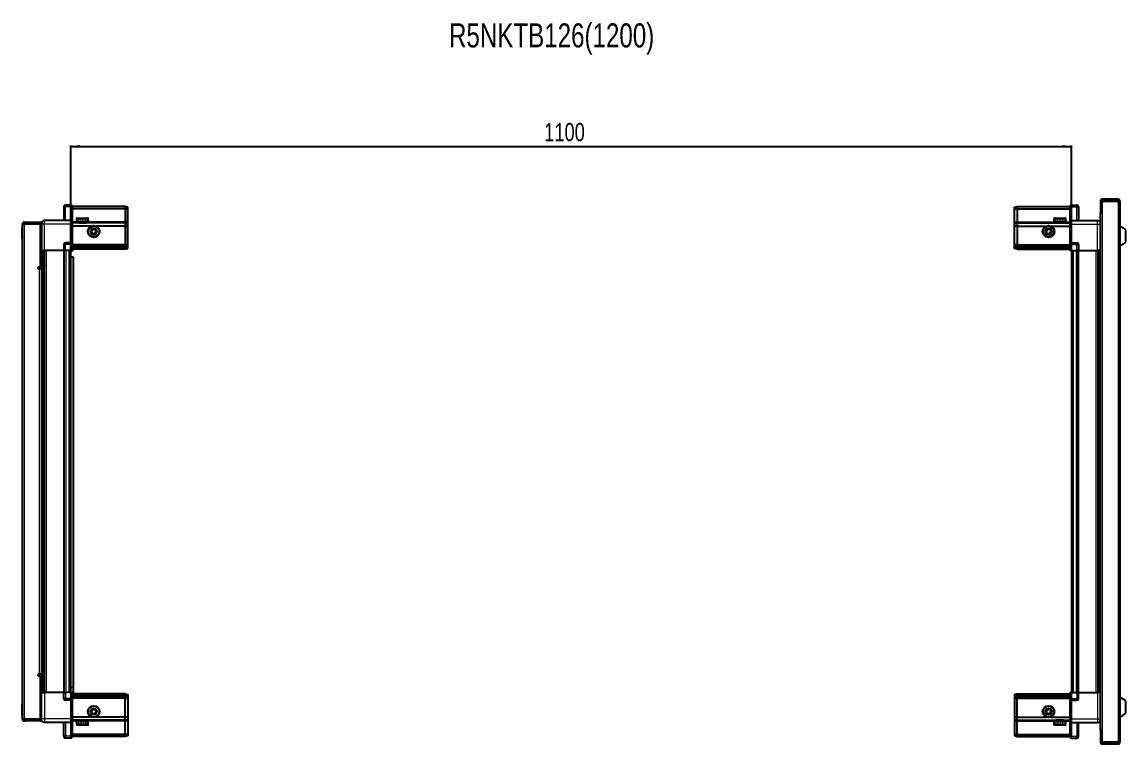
# Model space of a CAD drawing. Header units: millimetres. Extents: x 1315 to 5444, y -523 to 1671.
# Drawn here: x 2843 to 4057, y 877 to 1671 of the extents above; entities that cross this region are included whole.
import ezdxf

# ---------------------------------------------------------------- set-up
doc = ezdxf.new("R2010")
doc.units = ezdxf.units.MM
doc.layers.add('FORMAT', color=7, linetype='Continuous')
doc.styles.add('SLDTEXTSTYLE0', font='TXT', dxfattribs={"width": 0.75})
doc.dimstyles.new('SLDDIMSTYLE0', dxfattribs={"dimtxt": 20, "dimasz": 10, "dimexe": 0, "dimexo": 0.0625, "dimgap": 5, "dimtad": 2, "dimdec": 1, "dimrnd": 1e-09, "dimzin": 12, "dimdsep": 46, "dimtxsty": 'SLDTEXTSTYLE0', "dimsah": 1, "dimcen": 0.09, "dimadec": 0, "dimazin": 3, "dimtfac": 1, "dimtofl": 0, "dimtmove": 0, "dimatfit": 3, "dimfxl": 0, "dimfrac": 2, "dimtolj": 1, "dimtzin": 12, "dimarcsym": 0})

# ---------------------------------------------------------------- blocks, each defined once
blk = doc.blocks.new('_D_5')
at = {"layer": 'FORMAT'}
for p, q in [((2897, 1419.3), (2897, 1534.8)), ((2897, 1533.8), (3997, 1533.8)), ((3997, 1419.3), (3997, 1534.8))]:
    blk.add_line(p, q, dxfattribs=at)
for points in [[(2897, 1533.8), (2907, 1532.3), (2907, 1535.4)], [(3997, 1533.8), (3987, 1535.4), (3987, 1532.3)]]:
    blk.add_solid(points, dxfattribs=at)
at = {"layer": 'FORMAT', "insert": (3417.4, 1559.6), "char_height": 20, "attachment_point": 1, "style": 'SLDTEXTSTYLE0'}
blk.add_mtext('1100', dxfattribs=at)

msp = doc.modelspace()

# ---------------------------------------------------------------- linework, layer by layer
at = {"color": 7, "linetype": 'Continuous', "lineweight": 25}
for p, q in [((2897.13, 1469.32), (2891.13, 1469.32)), ((2897.13, 1469.32), (2897.46, 1469.32)), ((2897.13, 1469.32), (2897.13, 1467.32)), ((2898.33, 1468.82), (2897.46, 1469.32)), ((2898.33, 1467.32), (2898.33, 1468.82)), ((3996.49, 1469.32), (3995.63, 1468.82)), ((3996.49, 1469.32), (3995.63, 1468.82)), ((3995.63, 1468.82), (3995.63, 1467.32)), ((3996.83, 1469.32), (3996.49, 1469.32)), ((3996.83, 1469.32), (3996.49, 1469.32)), ((3996.83, 1469.32), (3996.83, 1469.32)), ((3996.83, 1467.32), (3996.83, 1469.32)), ((3996.83, 1469.32), (4002.83, 1469.32)), ((4028.83, 1473.72), (4028.83, 1461.32)), ((4030.33, 1473.72), (4030.33, 1461.32)), ((4030.83, 1460.82), (4030.83, 1473.72)), ((4030.83, 1473.72), (4048.23, 1473.72)), ((4048.23, 1475.82), (4030.93, 1475.82)), ((4048.23, 1474.32), (4030.93, 1474.32)), ((4048.23, 1474.32), (4048.23, 1475.82)), ((4048.23, 1473.72), (4050.33, 1473.72)), ((4050.33, 1473.72), (4050.33, 878.92)), ((2889.13, 1467.32), (2889.13, 1452.32)), ((2897.13, 1452.52), (2897.13, 1467.32)), ((2897.13, 1452.52), (2897.13, 1467.32)), ((2956.63, 1467.82), (2898.33, 1467.82)), ((2898.33, 1467.32), (2898.33, 1452.52)), ((2956.63, 1465.32), (2898.33, 1465.32)), ((2956.63, 1467.82), (2956.63, 1465.32)), ((2959.63, 1467.02), (2956.63, 1467.82)), ((2956.63, 1465.32), (2956.63, 1450.82)), ((2959.63, 1465.17), (2956.63, 1465.32)), ((2959.63, 1465.17), (2959.63, 1467.02)), ((2959.63, 1450.82), (2959.63, 1465.17)), ((3934.33, 1467.02), (3937.33, 1467.82)), ((3934.33, 1465.17), (3934.33, 1467.02)), ((3934.33, 1465.17), (3937.33, 1465.32)), ((3934.33, 1450.82), (3934.33, 1465.17)), ((3937.33, 1467.82), (3937.33, 1465.32)), ((3937.33, 1467.82), (3995.63, 1467.82)), ((3937.33, 1465.32), (3937.33, 1450.82)), ((3937.33, 1465.32), (3995.63, 1465.32)), ((3995.63, 1452.52), (3995.63, 1467.32)), ((3996.83, 1467.32), (3996.83, 1452.52)), ((4004.83, 1467.32), (4004.83, 1452.32)), ((4028.73, 1460.82), (4028.73, 891.82)), ((4028.73, 1460.82), (4030.83, 1460.82)), ((4028.83, 1461.32), (4030.33, 1461.32)), ((2845.13, 1448.47), (2843.63, 1448.47)), ((2843.63, 1447.97), (2843.63, 1448.47)), ((2843.63, 904.67), (2843.63, 1447.97)), ((2845.73, 1449.07), (2845.73, 1450.57)), ((2845.73, 1450.57), (2846.63, 1450.57)), ((2845.73, 1449.07), (2846.63, 1449.07)), ((2845.73, 1448.57), (2863.13, 1448.57)), ((2846.63, 1450.57), (2863.13, 1450.57)), ((2846.63, 1449.07), (2846.63, 1450.57)), ((2846.63, 1449.07), (2863.13, 1449.07)), ((2863.13, 1449.07), (2863.13, 1450.57)), ((2864.63, 1448.57), (2863.13, 1448.57)), ((2863.13, 1448.57), (2863.13, 1401.07)), ((2864.63, 1448.32), (2864.63, 1419.32)), ((2897.13, 1452.32), (2868.13, 1452.32)), ((2897.13, 1452.32), (2897.13, 1452.52)), ((2897.13, 1452.32), (2898.33, 1452.32)), ((2897.13, 1448.32), (2897.13, 1452.32)), ((2897.13, 1428.02), (2897.13, 1448.32)), ((2898.33, 1452.52), (2898.33, 1452.32)), ((2898.33, 1452.32), (2898.33, 1448.32)), ((2956.63, 1449.82), (2898.33, 1449.82)), ((2898.33, 1448.32), (2898.33, 1428.02)), ((2919.63, 1446.32), (2898.33, 1446.32)), ((2903.13, 1454.22), (2903.13, 1451.82)), ((2903.13, 1451.82), (2903.13, 1451.32)), ((2903.13, 1451.32), (2903.26, 1451.32)), ((2903.45, 1451.82), (2903.26, 1451.82)), ((2903.26, 1451.82), (2903.26, 1451.32)), ((2903.26, 1451.32), (2903.45, 1451.32)), ((2903.45, 1451.82), (2903.45, 1451.32)), ((2903.45, 1451.32), (2903.98, 1451.32)), ((2903.93, 1455.02), (2911.09, 1455.02)), ((2904.38, 1451.82), (2903.98, 1451.82)), ((2903.98, 1451.82), (2903.98, 1451.32)), ((2903.98, 1451.32), (2904.38, 1451.32)), ((2904.38, 1451.82), (2904.38, 1451.32)), ((2904.38, 1451.32), (2905.25, 1451.32)), ((2905.23, 1451.32), (2905.23, 1451.22)), ((2905.23, 1451.22), (2914.03, 1451.22)), ((2905.82, 1451.82), (2905.25, 1451.82)), ((2905.25, 1451.82), (2905.25, 1451.32)), ((2905.25, 1451.32), (2905.82, 1451.32)), ((2905.63, 1450.82), (2906.32, 1450.34)), ((2905.63, 1450.82), (2910.66, 1450.82)), ((2906.32, 1450.34), (2905.63, 1449.86)), ((2905.63, 1449.86), (2905.63, 1449.82)), ((2905.63, 1449.86), (2910.66, 1449.86)), ((2905.82, 1451.82), (2905.82, 1451.32)), ((2905.82, 1451.32), (2906.95, 1451.32)), ((2906.32, 1450.34), (2910.48, 1450.34)), ((2907.64, 1451.82), (2906.95, 1451.82)), ((2906.95, 1451.82), (2906.95, 1451.32)), ((2906.95, 1451.32), (2907.64, 1451.32)), ((2907.64, 1451.82), (2907.64, 1451.32)), ((2907.64, 1451.32), (2908.91, 1451.32)), ((2909.65, 1451.82), (2908.91, 1451.82)), ((2908.91, 1451.82), (2908.91, 1451.32)), ((2908.91, 1451.32), (2909.14, 1451.32)), ((2909.14, 1451.82), (2909.14, 1451.32)), ((2909.64, 1451.82), (2909.64, 1451.32)), ((2909.64, 1451.32), (2909.65, 1451.32)), ((2909.65, 1451.82), (2909.65, 1451.32)), ((2909.65, 1451.32), (2910.94, 1451.32)), ((2910.48, 1450.34), (2912.94, 1450.34)), ((2910.66, 1450.82), (2913.63, 1450.82)), ((2910.66, 1449.86), (2913.63, 1449.86)), ((2911.65, 1451.82), (2910.94, 1451.82)), ((2910.94, 1451.82), (2910.94, 1451.32)), ((2911, 1451.82), (2911, 1451.32)), ((2911, 1451.32), (2911.65, 1451.32)), ((2911.09, 1455.02), (2915.33, 1455.02)), ((2911.65, 1451.82), (2911.65, 1451.32)), ((2911.65, 1451.32), (2912.84, 1451.32)), ((2913.46, 1451.82), (2912.84, 1451.82)), ((2912.84, 1451.82), (2912.84, 1451.32)), ((2912.84, 1451.32), (2913.46, 1451.32)), ((2912.94, 1450.34), (2913.63, 1450.82)), ((2913.63, 1449.86), (2912.94, 1450.34)), ((2913.46, 1451.82), (2913.46, 1451.32)), ((2913.46, 1451.32), (2914.43, 1451.32)), ((2913.63, 1449.82), (2913.63, 1449.86)), ((2914.03, 1451.22), (2914.03, 1451.32)), ((2914.9, 1451.82), (2914.43, 1451.82)), ((2914.43, 1451.82), (2914.43, 1451.32)), ((2914.43, 1451.32), (2914.9, 1451.32)), ((2914.9, 1451.82), (2914.9, 1451.32)), ((2914.9, 1451.32), (2915.55, 1451.32)), ((2915.82, 1451.82), (2915.55, 1451.82)), ((2915.55, 1451.82), (2915.55, 1451.32)), ((2915.55, 1451.32), (2915.82, 1451.32)), ((2915.82, 1451.82), (2915.82, 1451.32)), ((2915.82, 1451.32), (2916.09, 1451.32)), ((2916.13, 1451.82), (2916.09, 1451.82)), ((2916.09, 1451.82), (2916.09, 1451.32)), ((2916.09, 1451.32), (2916.13, 1451.32)), ((2916.13, 1451.82), (2916.13, 1454.22)), ((2916.13, 1451.82), (2916.13, 1451.32)), ((2956.63, 1446.32), (2924.63, 1446.32)), ((2956.63, 1450.82), (2956.63, 1449.82)), ((2956.63, 1449.82), (2956.63, 1446.32)), ((2959.63, 1449.02), (2956.63, 1449.82)), ((2956.63, 1446.32), (2956.63, 1425.82)), ((2956.63, 1446.32), (2959.63, 1445.99)), ((2959.63, 1449.02), (2959.63, 1450.82)), ((2959.63, 1445.99), (2959.63, 1449.02)), ((2959.63, 1425.82), (2959.63, 1445.99)), ((3934.33, 1449.02), (3934.33, 1450.82)), ((3934.33, 1449.02), (3937.33, 1449.82)), ((3934.33, 1445.99), (3934.33, 1449.02)), ((3937.33, 1446.32), (3934.33, 1445.99)), ((3934.33, 1425.82), (3934.33, 1445.99)), ((3937.33, 1450.82), (3937.33, 1449.82)), ((3937.33, 1449.82), (3937.33, 1446.32)), ((3937.33, 1449.82), (3995.63, 1449.82)), ((3937.33, 1446.32), (3937.33, 1425.82)), ((3937.33, 1446.32), (3969.33, 1446.32)), ((3974.33, 1446.32), (3995.63, 1446.32)), ((3977.83, 1454.22), (3977.83, 1451.32)), ((3977.83, 1451.32), (3977.86, 1451.32)), ((3977.98, 1451.82), (3977.86, 1451.82)), ((3977.86, 1451.82), (3977.86, 1451.32)), ((3977.86, 1451.32), (3977.98, 1451.32)), ((3977.98, 1451.82), (3977.98, 1451.32)), ((3977.98, 1451.32), (3978.39, 1451.32)), ((3978.73, 1451.82), (3978.39, 1451.82)), ((3978.39, 1451.82), (3978.39, 1451.32)), ((3978.39, 1451.32), (3978.73, 1451.32)), ((3978.63, 1455.02), (3990.03, 1455.02)), ((3978.73, 1451.82), (3978.73, 1451.32)), ((3978.73, 1451.32), (3979.51, 1451.32)), ((3980.03, 1451.82), (3979.51, 1451.82)), ((3979.51, 1451.82), (3979.51, 1451.32)), ((3979.51, 1451.32), (3980.03, 1451.32)), ((3979.93, 1451.32), (3979.93, 1451.22)), ((3979.93, 1451.22), (3988.73, 1451.22)), ((3980.03, 1451.82), (3980.03, 1451.32)), ((3980.03, 1451.32), (3981.09, 1451.32)), ((3980.33, 1450.82), (3981.02, 1450.34)), ((3980.33, 1450.82), (3988.33, 1450.82)), ((3981.02, 1450.34), (3980.33, 1449.86)), ((3980.33, 1449.86), (3980.33, 1449.82)), ((3980.33, 1449.86), (3988.33, 1449.86)), ((3981.02, 1450.34), (3987.64, 1450.34)), ((3981.75, 1451.82), (3981.09, 1451.82)), ((3981.09, 1451.82), (3981.09, 1451.32)), ((3981.09, 1451.32), (3981.75, 1451.32)), ((3981.75, 1451.82), (3981.75, 1451.32)), ((3981.75, 1451.32), (3982.99, 1451.32)), ((3983.72, 1451.82), (3982.99, 1451.82)), ((3982.99, 1451.82), (3982.99, 1451.32)), ((3982.99, 1451.32), (3983.42, 1451.32)), ((3983.42, 1451.82), (3983.42, 1451.32)), ((3983.72, 1451.82), (3983.72, 1451.32)), ((3983.72, 1451.32), (3985.02, 1451.32)), ((3985.75, 1451.82), (3985.02, 1451.82)), ((3985.02, 1451.82), (3985.02, 1451.32)), ((3985.29, 1451.82), (3985.29, 1451.32)), ((3985.29, 1451.32), (3985.75, 1451.32)), ((3985.75, 1451.82), (3985.75, 1451.32)), ((3985.75, 1451.32), (3986.98, 1451.32)), ((3987.64, 1451.82), (3986.98, 1451.82)), ((3986.98, 1451.82), (3986.98, 1451.32)), ((3986.98, 1451.32), (3987.64, 1451.32)), ((3987.64, 1451.82), (3987.64, 1451.32)), ((3987.64, 1451.32), (3988.69, 1451.32)), ((3987.64, 1450.34), (3988.33, 1450.82)), ((3988.33, 1449.86), (3987.64, 1450.34)), ((3988.33, 1449.82), (3988.33, 1449.86)), ((3989.21, 1451.82), (3988.69, 1451.82)), ((3988.69, 1451.82), (3988.69, 1451.32)), ((3988.69, 1451.32), (3989.21, 1451.32)), ((3988.73, 1451.22), (3988.73, 1451.32)), ((3989.21, 1451.82), (3989.21, 1451.32)), ((3989.21, 1451.32), (3989.96, 1451.32)), ((3990.29, 1451.82), (3989.96, 1451.82)), ((3989.96, 1451.82), (3989.96, 1451.32)), ((3989.96, 1451.32), (3990.29, 1451.32)), ((3990.29, 1451.82), (3990.29, 1451.32)), ((3990.29, 1451.32), (3990.69, 1451.32)), ((3990.8, 1451.82), (3990.69, 1451.82)), ((3990.69, 1451.82), (3990.69, 1451.32)), ((3990.69, 1451.32), (3990.8, 1451.32)), ((3990.8, 1451.82), (3990.8, 1451.32)), ((3990.8, 1451.32), (3990.83, 1451.32)), ((3990.83, 1451.32), (3990.83, 1454.22)), ((3995.63, 1452.32), (3995.63, 1452.52)), ((3996.83, 1452.32), (3995.63, 1452.32)), ((3995.63, 1448.32), (3995.63, 1452.32)), ((3995.63, 1428.02), (3995.63, 1448.32)), ((3996.83, 1452.52), (3996.83, 1452.32)), ((3996.83, 1452.32), (3996.83, 1448.32)), ((3996.83, 1452.32), (4025.83, 1452.32)), ((3996.83, 1448.32), (3996.83, 1428.02)), ((2843.63, 1443.96), (2843.33, 1443.96)), ((2843.33, 1432.39), (2843.33, 1443.96)), ((2843.33, 1432.39), (2843.63, 1432.39)), ((4056.93, 1429.32), (4056.93, 1441.32)), ((2863.13, 1422.07), (2864.63, 1422.07)), ((2889.13, 1425.82), (2889.13, 1419.32)), ((2897.13, 1427.82), (2891.13, 1427.82)), ((2897.13, 1427.82), (2897.13, 1428.02)), ((2897.13, 1427.82), (2897.13, 1425.82)), ((2897.13, 1427.82), (2898.33, 1427.82)), ((2897.13, 1419.32), (2897.13, 1425.82)), ((2897.13, 1419.32), (2897.13, 1425.82)), ((2897.46, 1419.32), (2897.46, 1425.82)), ((2898.33, 1428.02), (2898.33, 1427.82)), ((2898.33, 1427.15), (2898.33, 1427.82)), ((2898.33, 1427.15), (2898.33, 1419.32)), ((2956.63, 1424.82), (2898.33, 1424.82)), ((2956.63, 1423.82), (2898.33, 1423.82)), ((2956.63, 1422.32), (2898.33, 1422.32)), ((2956.63, 1420.82), (2898.33, 1420.82)), ((2956.63, 1425.82), (2956.63, 1424.82)), ((2956.63, 1424.82), (2956.63, 1423.82)), ((2956.63, 1424.82), (2959.63, 1424.02)), ((2956.63, 1423.82), (2956.63, 1422.32)), ((2956.63, 1423.82), (2959.63, 1423.28)), ((2956.63, 1422.32), (2959.63, 1422.78)), ((2956.63, 1422.32), (2956.63, 1420.82)), ((2956.63, 1420.82), (2959.63, 1421.63)), ((2959.63, 1424.02), (2959.63, 1425.82)), ((2959.63, 1423.28), (2959.63, 1424.02)), ((2959.63, 1422.78), (2959.63, 1423.28)), ((2959.63, 1421.63), (2959.63, 1422.78)), ((3934.33, 1424.02), (3934.33, 1425.82)), ((3937.33, 1424.82), (3934.33, 1424.02)), ((3934.33, 1423.28), (3934.33, 1424.02)), ((3937.33, 1423.82), (3934.33, 1423.28)), ((3934.33, 1422.78), (3934.33, 1423.28)), ((3937.33, 1422.32), (3934.33, 1422.78)), ((3934.33, 1421.63), (3934.33, 1422.78)), ((3937.33, 1420.82), (3934.33, 1421.63)), ((3937.33, 1425.82), (3937.33, 1424.82)), ((3937.33, 1424.82), (3937.33, 1423.82)), ((3937.33, 1424.82), (3995.63, 1424.82)), ((3937.33, 1423.82), (3937.33, 1422.32)), ((3937.33, 1423.82), (3995.63, 1423.82)), ((3937.33, 1422.32), (3937.33, 1420.82)), ((3937.33, 1422.32), (3995.63, 1422.32)), ((3937.33, 1420.82), (3995.63, 1420.82)), ((3995.63, 1427.82), (3995.63, 1428.02)), ((3996.83, 1427.82), (3995.63, 1427.82)), ((3995.63, 1427.82), (3995.63, 1427.15)), ((3995.63, 1419.32), (3995.63, 1427.15)), ((3996.49, 1425.82), (3996.49, 1419.32)), ((3996.83, 1428.02), (3996.83, 1427.82)), ((3996.83, 1425.82), (3996.83, 1427.82)), ((3996.83, 1427.82), (4002.83, 1427.82)), ((3996.83, 1425.82), (3996.83, 1427.82)), ((3996.83, 1425.82), (3996.83, 1419.32)), ((4004.83, 1425.82), (4004.83, 1419.32)), ((2864.63, 1419.32), (2863.13, 1419.32)), ((2865.28, 933.32), (2865.28, 1419.32)), ((2867.07, 1419.32), (2867.07, 933.32)), ((2867.1, 1419.32), (2867.1, 933.32)), ((2889.13, 1419.32), (2868.13, 1419.32)), ((2889.13, 1419.32), (2891.13, 1419.32)), ((2889.78, 933.32), (2889.78, 1419.32)), ((2897.13, 1419.32), (2891.13, 1419.32)), ((2896.98, 933.32), (2896.98, 1419.32)), ((2896.98, 1412.32), (2899.48, 1412.32)), ((2897.13, 1419.32), (2897.46, 1419.32)), ((2897.13, 1419.32), (2897.13, 1419.32)), ((2898.33, 1419.32), (2897.46, 1419.32)), ((2897.46, 1419.32), (2897.46, 1419.32)), ((2899.48, 1412.32), (2899.48, 938.82)), ((3996.49, 1419.32), (3995.63, 1419.32)), ((3996.83, 1419.32), (3996.49, 1419.32)), ((3996.83, 1419.32), (4002.83, 1419.32)), ((3996.98, 1419.32), (3996.98, 933.32)), ((4004.83, 1419.32), (4002.83, 1419.32)), ((4004.18, 1419.32), (4004.18, 933.32)), ((4004.83, 1419.32), (4025.83, 1419.32)), ((4026.85, 933.32), (4026.85, 1419.32)), ((4026.88, 933.32), (4026.88, 1419.32)), ((4028.68, 1419.32), (4028.68, 933.32)), ((2863.13, 1401.07), (2861.78, 1401.07)), ((2861.78, 1399.07), (2862.53, 1399.07)), ((2862.53, 1399.07), (2864.63, 1399.07)), ((2864.63, 1399.07), (2864.63, 953.57)), ((2862.53, 953.57), (2861.78, 953.57)), ((2861.78, 951.57), (2863.13, 951.57)), ((2864.63, 953.57), (2862.53, 953.57)), ((2863.13, 951.57), (2863.13, 904.07)), ((2899.48, 938.82), (2896.98, 938.82)), ((2899.48, 938.82), (2899.48, 931.82)), ((2864.63, 933.32), (2863.13, 933.32)), ((2864.63, 930.57), (2863.13, 930.57)), ((2864.63, 904.32), (2864.63, 933.32)), ((2889.13, 933.32), (2868.13, 933.32)), ((2889.13, 926.82), (2889.13, 933.32)), ((2889.13, 933.32), (2891.13, 933.32)), ((2897.13, 933.32), (2891.13, 933.32)), ((2897.13, 924.82), (2891.13, 924.82)), ((2897.13, 926.82), (2897.13, 933.32)), ((2897.13, 933.32), (2897.46, 933.32)), ((2897.13, 926.82), (2897.13, 924.82)), ((2897.13, 926.82), (2897.13, 924.82)), ((2897.13, 924.82), (2898.33, 924.82)), ((2897.13, 924.62), (2897.13, 924.82)), ((2897.13, 904.32), (2897.13, 924.62)), ((2897.46, 926.82), (2897.46, 933.32)), ((2897.46, 933.32), (2898.33, 933.32)), ((2898.33, 933.32), (2898.33, 925.5)), ((2956.63, 931.82), (2898.33, 931.82)), ((2956.63, 930.32), (2898.33, 930.32)), ((2956.63, 928.82), (2898.33, 928.82)), ((2956.63, 927.82), (2898.33, 927.82)), ((2898.33, 924.82), (2898.33, 925.5)), ((2898.33, 924.82), (2898.33, 924.62)), ((2898.33, 924.62), (2898.33, 904.32)), ((2956.63, 930.32), (2956.63, 931.82)), ((2956.63, 931.82), (2959.63, 931.02)), ((2956.63, 928.82), (2956.63, 930.32)), ((2956.63, 930.32), (2959.63, 929.87)), ((2956.63, 928.82), (2959.63, 929.37)), ((2956.63, 927.82), (2956.63, 928.82)), ((2956.63, 927.82), (2959.63, 928.63)), ((2956.63, 926.82), (2956.63, 927.82)), ((2956.63, 906.32), (2956.63, 926.82)), ((2959.63, 931.02), (2959.63, 929.87)), ((2959.63, 929.87), (2959.63, 929.37)), ((2959.63, 929.37), (2959.63, 928.63)), ((2959.63, 928.63), (2959.63, 926.82)), ((2959.63, 926.82), (2959.63, 906.66)), ((3937.33, 931.82), (3934.33, 931.02)), ((3934.33, 931.02), (3934.33, 929.87)), ((3937.33, 930.32), (3934.33, 929.87)), ((3934.33, 929.87), (3934.33, 929.37)), ((3937.33, 928.82), (3934.33, 929.37)), ((3934.33, 929.37), (3934.33, 928.63)), ((3937.33, 927.82), (3934.33, 928.63)), ((3934.33, 928.63), (3934.33, 926.82)), ((3934.33, 926.82), (3934.33, 906.66)), ((3937.33, 930.32), (3937.33, 931.82)), ((3937.33, 931.82), (3995.63, 931.82)), ((3937.33, 928.82), (3937.33, 930.32)), ((3937.33, 930.32), (3995.63, 930.32)), ((3937.33, 928.82), (3995.63, 928.82)), ((3937.33, 927.82), (3937.33, 928.82)), ((3937.33, 927.82), (3995.63, 927.82)), ((3937.33, 926.82), (3937.33, 927.82)), ((3937.33, 906.32), (3937.33, 926.82)), ((3995.63, 925.5), (3995.63, 933.32)), ((3995.63, 933.32), (3996.49, 933.32)), ((3995.63, 925.5), (3995.63, 924.82)), ((3996.83, 924.82), (3995.63, 924.82)), ((3995.63, 924.62), (3995.63, 924.82)), ((3995.63, 904.32), (3995.63, 924.62)), ((3996.49, 933.32), (3996.49, 933.32)), ((3996.49, 933.32), (3996.49, 926.82)), ((3996.83, 933.32), (3996.49, 933.32)), ((3996.83, 933.32), (3996.83, 926.82)), ((3996.83, 933.32), (3996.83, 933.32)), ((3996.83, 933.32), (3996.83, 926.82)), ((3996.83, 933.32), (4002.83, 933.32)), ((3996.83, 924.82), (3996.83, 926.82)), ((3996.83, 924.82), (3996.83, 924.62)), ((3996.83, 924.82), (4002.83, 924.82)), ((3996.83, 924.62), (3996.83, 904.32)), ((4004.83, 933.32), (4002.83, 933.32)), ((4004.83, 926.82), (4004.83, 933.32)), ((4004.83, 933.32), (4025.83, 933.32)), ((4056.93, 911.32), (4056.93, 923.32)), ((2843.63, 920.26), (2843.33, 920.26)), ((2843.33, 910.58), (2843.33, 920.26)), ((2843.33, 908.69), (2843.33, 910.58)), ((2843.33, 908.69), (2843.63, 908.69)), ((2843.63, 904.17), (2843.63, 904.67)), ((2845.13, 904.17), (2843.63, 904.17)), ((2863.13, 904.07), (2845.73, 904.07)), ((2845.73, 903.57), (2845.73, 902.07)), ((2845.73, 903.57), (2846.63, 903.57)), ((2845.73, 902.07), (2846.63, 902.07)), ((2863.13, 903.57), (2846.63, 903.57)), ((2846.63, 903.57), (2846.63, 902.07)), ((2863.13, 902.07), (2846.63, 902.07)), ((2863.13, 904.07), (2864.63, 904.07)), ((2863.13, 903.57), (2863.13, 902.07)), ((2897.13, 900.32), (2868.13, 900.32)), ((2889.13, 885.32), (2889.13, 900.32)), ((2897.13, 900.32), (2897.13, 904.32)), ((2897.13, 900.32), (2898.33, 900.32)), ((2897.13, 900.12), (2897.13, 900.32)), ((2897.13, 885.32), (2897.13, 900.12)), ((2919.63, 906.32), (2898.33, 906.32)), ((2898.33, 904.32), (2898.33, 900.32)), ((2956.63, 902.82), (2898.33, 902.82)), ((2898.33, 900.32), (2898.33, 900.12)), ((2898.33, 900.12), (2898.33, 885.32)), ((2903.13, 901.32), (2903.13, 898.42)), ((2903.22, 901.32), (2903.13, 901.32)), ((2903.22, 900.82), (2903.22, 901.32)), ((2903.39, 901.32), (2903.22, 901.32)), ((2903.22, 900.82), (2903.39, 900.82)), ((2903.39, 900.82), (2903.39, 901.32)), ((2903.88, 901.32), (2903.39, 901.32)), ((2903.88, 900.82), (2903.88, 901.32)), ((2904.26, 901.32), (2903.88, 901.32)), ((2903.88, 900.82), (2904.26, 900.82)), ((2904.26, 900.82), (2904.26, 901.32)), ((2905.1, 901.32), (2904.26, 901.32)), ((2905.1, 900.82), (2905.1, 901.32)), ((2905.66, 901.32), (2905.1, 901.32)), ((2905.1, 900.82), (2905.66, 900.82)), ((2905.23, 901.42), (2905.23, 901.32)), ((2910.62, 901.42), (2905.23, 901.42)), ((2905.63, 902.82), (2905.63, 902.79)), ((2905.63, 902.79), (2906.32, 902.31)), ((2905.73, 902.79), (2905.63, 902.79)), ((2906.32, 902.31), (2905.63, 901.82)), ((2905.73, 901.82), (2905.63, 901.82)), ((2905.66, 900.82), (2905.66, 901.32)), ((2906.76, 901.32), (2905.66, 901.32)), ((2913.63, 902.79), (2905.73, 902.79)), ((2913.63, 901.82), (2905.73, 901.82)), ((2906.4, 902.31), (2906.32, 902.31)), ((2912.94, 902.31), (2906.4, 902.31)), ((2906.76, 900.82), (2906.76, 901.32)), ((2907.44, 901.32), (2906.76, 901.32)), ((2906.76, 900.82), (2907.44, 900.82)), ((2907.44, 900.82), (2907.44, 901.32)), ((2908.71, 901.32), (2907.44, 901.32)), ((2908.71, 900.82), (2908.71, 901.32)), ((2909, 901.32), (2908.71, 901.32)), ((2908.71, 900.82), (2909.44, 900.82)), ((2909, 900.82), (2909, 901.32)), ((2909.44, 900.82), (2909.44, 901.32)), ((2910.74, 901.32), (2909.44, 901.32)), ((2914.03, 901.42), (2910.62, 901.42)), ((2910.74, 900.82), (2910.74, 901.32)), ((2910.74, 900.82), (2911.46, 900.82)), ((2910.87, 900.82), (2910.87, 901.32)), ((2911.46, 901.32), (2910.87, 901.32)), ((2911.46, 900.82), (2911.46, 901.32)), ((2912.66, 901.32), (2911.46, 901.32)), ((2912.66, 900.82), (2912.66, 901.32)), ((2913.3, 901.32), (2912.66, 901.32)), ((2912.66, 900.82), (2913.3, 900.82)), ((2912.94, 902.31), (2913.63, 902.79)), ((2913.63, 901.82), (2912.94, 902.31)), ((2913.3, 900.82), (2913.3, 901.32)), ((2914.29, 901.32), (2913.3, 901.32)), ((2913.63, 902.79), (2913.63, 902.82)), ((2914.03, 901.32), (2914.03, 901.42)), ((2914.29, 900.82), (2914.29, 901.32)), ((2914.77, 901.32), (2914.29, 901.32)), ((2914.29, 900.82), (2914.77, 900.82)), ((2914.77, 900.82), (2914.77, 901.32)), ((2915.46, 901.32), (2914.77, 901.32)), ((2915.46, 900.82), (2915.46, 901.32)), ((2915.75, 901.32), (2915.46, 901.32)), ((2915.46, 900.82), (2915.75, 900.82)), ((2915.75, 900.82), (2915.75, 901.32)), ((2916.06, 901.32), (2915.75, 901.32)), ((2916.06, 900.82), (2916.06, 901.32)), ((2916.12, 901.32), (2916.06, 901.32)), ((2916.06, 900.82), (2916.12, 900.82)), ((2916.12, 900.82), (2916.12, 901.32)), ((2916.13, 901.32), (2916.12, 901.32)), ((2916.13, 898.42), (2916.13, 901.32)), ((2956.63, 906.32), (2924.63, 906.32)), ((2956.63, 906.32), (2959.63, 906.66)), ((2956.63, 902.82), (2956.63, 906.32)), ((2959.63, 903.63), (2956.63, 902.82)), ((2956.63, 901.82), (2956.63, 902.82)), ((2956.63, 887.32), (2956.63, 901.82)), ((2959.63, 906.66), (2959.63, 903.63)), ((2959.63, 903.63), (2959.63, 901.82)), ((2959.63, 901.82), (2959.63, 887.48)), ((3937.33, 906.32), (3934.33, 906.66)), ((3934.33, 906.66), (3934.33, 903.63)), ((3934.33, 903.63), (3937.33, 902.82)), ((3934.33, 903.63), (3934.33, 901.82)), ((3934.33, 901.82), (3934.33, 887.48)), ((3937.33, 906.32), (3969.33, 906.32)), ((3937.33, 902.82), (3937.33, 906.32)), ((3937.33, 902.82), (3995.63, 902.82)), ((3937.33, 901.82), (3937.33, 902.82)), ((3937.33, 887.32), (3937.33, 901.82)), ((3974.33, 906.32), (3995.63, 906.32)), ((3977.83, 901.32), (3977.83, 898.42)), ((3977.85, 901.32), (3977.83, 901.32)), ((3977.85, 900.82), (3977.85, 901.32)), ((3977.94, 901.32), (3977.85, 901.32)), ((3977.85, 900.82), (3977.94, 900.82)), ((3977.94, 900.82), (3977.94, 901.32)), ((3978.32, 901.32), (3977.94, 901.32)), ((3978.32, 900.82), (3978.32, 901.32)), ((3978.63, 901.32), (3978.32, 901.32)), ((3978.32, 900.82), (3978.63, 900.82)), ((3978.63, 900.82), (3978.63, 901.32)), ((3979.37, 901.32), (3978.63, 901.32)), ((3979.37, 900.82), (3979.37, 901.32)), ((3979.88, 901.32), (3979.37, 901.32)), ((3979.37, 900.82), (3979.88, 900.82)), ((3979.88, 900.82), (3979.88, 901.32)), ((3980.92, 901.32), (3979.88, 901.32)), ((3979.93, 901.42), (3979.93, 901.32)), ((3988.73, 901.42), (3979.93, 901.42)), ((3980.33, 902.82), (3980.33, 902.79)), ((3980.33, 902.79), (3981.02, 902.31)), ((3988.33, 902.79), (3980.33, 902.79)), ((3981.02, 902.31), (3980.33, 901.82)), ((3988.33, 901.82), (3980.33, 901.82)), ((3980.92, 900.82), (3980.92, 901.32)), ((3981.57, 901.32), (3980.92, 901.32)), ((3980.92, 900.82), (3981.57, 900.82)), ((3987.64, 902.31), (3981.02, 902.31)), ((3981.57, 900.82), (3981.57, 901.32)), ((3982.79, 901.32), (3981.57, 901.32)), ((3982.79, 900.82), (3982.79, 901.32)), ((3983.29, 901.32), (3982.79, 901.32)), ((3982.79, 900.82), (3983.52, 900.82)), ((3983.29, 900.82), (3983.29, 901.32)), ((3983.52, 900.82), (3983.52, 901.32)), ((3984.82, 901.32), (3983.52, 901.32)), ((3984.82, 900.82), (3984.82, 901.32)), ((3984.82, 900.82), (3985.55, 900.82)), ((3985.16, 900.82), (3985.16, 901.32)), ((3985.55, 901.32), (3985.16, 901.32)), ((3985.55, 900.82), (3985.55, 901.32)), ((3986.8, 901.32), (3985.55, 901.32)), ((3986.8, 900.82), (3986.8, 901.32)), ((3987.46, 901.32), (3986.8, 901.32)), ((3986.8, 900.82), (3987.46, 900.82)), ((3987.46, 900.82), (3987.46, 901.32)), ((3988.54, 901.32), (3987.46, 901.32)), ((3987.64, 902.31), (3988.33, 902.79)), ((3988.33, 901.82), (3987.64, 902.31)), ((3988.33, 902.79), (3988.33, 902.82)), ((3988.54, 900.82), (3988.54, 901.32)), ((3989.07, 901.32), (3988.54, 901.32)), ((3988.54, 900.82), (3989.07, 900.82)), ((3988.73, 901.32), (3988.73, 901.42)), ((3989.07, 900.82), (3989.07, 901.32)), ((3989.86, 901.32), (3989.07, 901.32)), ((3989.86, 900.82), (3989.86, 901.32)), ((3990.21, 901.32), (3989.86, 901.32)), ((3989.86, 900.82), (3990.21, 900.82)), ((3990.21, 900.82), (3990.21, 901.32)), ((3990.64, 901.32), (3990.21, 901.32)), ((3990.64, 900.82), (3990.64, 901.32)), ((3990.78, 901.32), (3990.64, 901.32)), ((3990.64, 900.82), (3990.78, 900.82)), ((3990.78, 900.82), (3990.78, 901.32)), ((3990.83, 901.32), (3990.78, 901.32)), ((3990.83, 898.42), (3990.83, 901.32)), ((3995.63, 900.32), (3995.63, 904.32)), ((3996.83, 900.32), (3995.63, 900.32)), ((3995.63, 900.12), (3995.63, 900.32)), ((3995.63, 885.32), (3995.63, 900.12)), ((3996.83, 904.32), (3996.83, 900.32)), ((3996.83, 900.32), (3996.83, 900.12)), ((3996.83, 900.32), (4025.83, 900.32)), ((3996.83, 900.12), (3996.83, 885.32)), ((3996.83, 900.12), (3996.83, 885.32)), ((4004.83, 885.32), (4004.83, 900.32)), ((2956.63, 887.32), (2898.33, 887.32)), ((2904.08, 897.62), (2903.93, 897.62)), ((2915.33, 897.62), (2904.08, 897.62)), ((2959.63, 887.48), (2956.63, 887.32)), ((2956.63, 884.82), (2956.63, 887.32)), ((2959.63, 887.48), (2959.63, 885.63)), ((3934.33, 887.48), (3937.33, 887.32)), ((3934.33, 887.48), (3934.33, 885.63)), ((3937.33, 887.32), (3995.63, 887.32)), ((3937.33, 884.82), (3937.33, 887.32)), ((3990.03, 897.62), (3978.63, 897.62)), ((4030.83, 891.82), (4028.73, 891.82)), ((4028.83, 891.32), (4030.33, 891.32)), ((4028.83, 891.32), (4028.83, 878.92)), ((4030.33, 891.32), (4030.33, 878.92)), ((4030.83, 878.92), (4030.83, 891.82)), ((2897.13, 883.32), (2891.13, 883.32)), ((2897.13, 885.32), (2897.13, 883.32)), ((2897.13, 883.32), (2897.46, 883.32)), ((2897.13, 883.32), (2897.13, 883.32)), ((2897.13, 883.32), (2897.46, 883.32)), ((2897.46, 883.32), (2898.33, 883.82)), ((2897.46, 883.32), (2898.33, 883.82)), ((2898.33, 883.82), (2898.33, 885.32)), ((2956.63, 884.82), (2898.33, 884.82)), ((2959.63, 885.63), (2956.63, 884.82)), ((3934.33, 885.63), (3937.33, 884.82)), ((3937.33, 884.82), (3995.63, 884.82)), ((3995.63, 885.32), (3995.63, 883.82)), ((3995.63, 883.82), (3996.49, 883.32)), ((3996.83, 883.32), (3996.49, 883.32)), ((3996.83, 883.32), (3996.83, 885.32)), ((3996.83, 883.32), (4002.83, 883.32)), ((4048.23, 878.92), (4030.83, 878.92)), ((4030.93, 878.32), (4048.23, 878.32)), ((4030.93, 876.82), (4048.23, 876.82)), ((4050.33, 878.92), (4048.23, 878.92)), ((4048.23, 878.32), (4048.23, 876.82))]:
    msp.add_line(p, q, dxfattribs=at)
at = {"color": 8, "linetype": 'Continuous', "lineweight": 18}
for p, q in [((2891.13, 1467.32), (2891.13, 1469.32)), ((4002.83, 1467.32), (4002.83, 1469.32)), ((4030.33, 1473.72), (4028.83, 1473.72)), ((4030.93, 1474.32), (4030.93, 1475.82)), ((4048.23, 1473.72), (4048.23, 878.92)), ((2891.13, 1467.32), (2889.13, 1467.32)), ((2891.13, 1452.32), (2891.13, 1467.32)), ((2897.13, 1467.32), (2891.13, 1467.32)), ((2897.13, 1467.32), (2898.33, 1467.32)), ((3996.83, 1467.32), (3995.63, 1467.32)), ((3996.83, 1467.32), (4002.83, 1467.32)), ((4002.83, 1452.32), (4002.83, 1467.32)), ((4002.83, 1467.32), (4004.83, 1467.32)), ((4030.83, 1460.82), (4030.83, 891.82)), ((2845.73, 1448.57), (2845.73, 904.07)), ((2868.13, 1419.32), (2868.13, 1448.32)), ((2897.13, 1448.32), (2868.13, 1448.32)), ((2897.13, 1452.52), (2898.33, 1452.52)), ((2897.13, 1448.32), (2898.33, 1448.32)), ((2905.63, 1450.82), (2898.33, 1450.82)), ((2903.13, 1454.22), (2911.3, 1454.22)), ((2911.3, 1454.22), (2916.13, 1454.22)), ((2956.63, 1450.82), (2913.63, 1450.82)), ((2959.63, 1450.82), (2956.63, 1450.82)), ((3934.33, 1450.82), (3937.33, 1450.82)), ((3937.33, 1450.82), (3980.33, 1450.82)), ((3977.83, 1454.22), (3990.83, 1454.22)), ((3988.33, 1450.82), (3995.63, 1450.82)), ((3995.63, 1452.52), (3996.83, 1452.52)), ((3996.83, 1448.32), (3995.63, 1448.32)), ((3996.83, 1448.32), (4025.83, 1448.32)), ((4025.83, 1419.32), (4025.83, 1448.32)), ((2889.13, 1425.82), (2891.13, 1425.82)), ((2891.13, 1425.82), (2891.13, 1427.82)), ((2891.13, 1419.32), (2891.13, 1425.82)), ((2897.13, 1425.82), (2891.13, 1425.82)), ((2897.13, 1428.02), (2898.33, 1428.02)), ((2897.13, 1425.82), (2897.46, 1425.82)), ((2956.63, 1425.82), (2898.33, 1425.82)), ((2956.63, 1425.82), (2959.63, 1425.82)), ((3937.33, 1425.82), (3934.33, 1425.82)), ((3937.33, 1425.82), (3995.63, 1425.82)), ((3995.63, 1428.02), (3996.83, 1428.02)), ((3996.83, 1425.82), (3996.49, 1425.82)), ((3996.83, 1425.82), (4002.83, 1425.82)), ((4002.83, 1425.82), (4002.83, 1427.82)), ((4002.83, 1419.32), (4002.83, 1425.82)), ((4004.83, 1425.82), (4002.83, 1425.82)), ((2864.63, 1399.07), (2864.63, 1419.32)), ((2865.86, 1419.32), (2865.86, 933.32)), ((2868.31, 933.32), (2868.31, 1419.32)), ((2869.72, 1419.32), (2869.72, 933.32)), ((2889.13, 933.32), (2889.13, 1419.32)), ((2891.78, 933.32), (2891.78, 1419.32)), ((2894.98, 933.32), (2894.98, 1419.32)), ((2897.13, 1419.32), (2897.46, 1419.32)), ((3998.98, 1419.32), (3998.98, 933.32)), ((4002.18, 1419.32), (4002.18, 933.32)), ((4004.83, 1419.32), (4004.83, 933.32)), ((4024.23, 933.32), (4024.23, 1419.32)), ((4025.64, 1419.32), (4025.64, 933.32)), ((4028.09, 933.32), (4028.09, 1419.32)), ((2862.53, 953.57), (2862.53, 1399.07)), ((2864.63, 933.32), (2864.63, 953.57)), ((2868.13, 933.32), (2868.13, 904.32)), ((2889.13, 926.82), (2891.13, 926.82)), ((2891.13, 933.32), (2891.13, 926.82)), ((2891.13, 926.82), (2891.13, 924.82)), ((2897.13, 926.82), (2891.13, 926.82)), ((2897.13, 926.82), (2897.46, 926.82)), ((2898.33, 924.62), (2897.13, 924.62)), ((2956.63, 926.82), (2898.33, 926.82)), ((2956.63, 926.82), (2959.63, 926.82)), ((3937.33, 926.82), (3934.33, 926.82)), ((3937.33, 926.82), (3995.63, 926.82)), ((3996.83, 924.62), (3995.63, 924.62)), ((3996.83, 933.32), (3996.49, 933.32)), ((3996.83, 926.82), (3996.49, 926.82)), ((3996.83, 926.82), (4002.83, 926.82)), ((4002.83, 933.32), (4002.83, 926.82)), ((4004.83, 926.82), (4002.83, 926.82)), ((4002.83, 926.82), (4002.83, 924.82)), ((4025.83, 933.32), (4025.83, 904.32)), ((2897.13, 904.32), (2868.13, 904.32)), ((2891.13, 900.32), (2891.13, 885.32)), ((2897.13, 904.32), (2898.33, 904.32)), ((2898.33, 900.12), (2897.13, 900.12)), ((2905.63, 901.82), (2898.33, 901.82)), ((2903.3, 898.42), (2903.13, 898.42)), ((2916.13, 898.42), (2903.3, 898.42)), ((2956.63, 901.82), (2913.63, 901.82)), ((2959.63, 901.82), (2956.63, 901.82)), ((3934.33, 901.82), (3937.33, 901.82)), ((3937.33, 901.82), (3980.33, 901.82)), ((3990.83, 898.42), (3977.83, 898.42)), ((3988.33, 901.82), (3995.63, 901.82)), ((3996.83, 904.32), (3995.63, 904.32)), ((3996.83, 900.12), (3995.63, 900.12)), ((3996.83, 904.32), (4025.83, 904.32)), ((4002.83, 900.32), (4002.83, 885.32)), ((2891.13, 885.32), (2889.13, 885.32)), ((2891.13, 885.32), (2891.13, 883.32)), ((2897.13, 885.32), (2891.13, 885.32)), ((2897.13, 885.32), (2898.33, 885.32)), ((3996.83, 885.32), (3995.63, 885.32)), ((3996.83, 885.32), (4002.83, 885.32)), ((4002.83, 885.32), (4002.83, 883.32)), ((4002.83, 885.32), (4004.83, 885.32)), ((4030.33, 878.92), (4028.83, 878.92)), ((4030.93, 878.32), (4030.93, 876.82))]:
    msp.add_line(p, q, dxfattribs=at)
at = {"color": 7, "linetype": 'Continuous', "lineweight": 25}
for centre, radius in [((2922.13, 1440.32), 6.5), ((3971.83, 1440.32), 6.5), ((2922.13, 1440.32), 3.46), ((3971.83, 1440.32), 3.46), ((2922.13, 912.32), 6.5), ((2922.13, 912.32), 3.46), ((3971.83, 912.32), 6.5), ((3971.83, 912.32), 3.46)]:
    msp.add_circle(centre, radius, dxfattribs=at)
at = {"color": 8, "linetype": 'Continuous', "lineweight": 18}
for centre in [(2922.13, 1440.32), (3971.83, 1440.32), (2922.13, 912.32), (3971.83, 912.32)]:
    msp.add_circle(centre, 5.7, dxfattribs=at)
at = {"color": 7, "linetype": 'Continuous', "lineweight": 25}
for centre, radius, start, end in [((2891.13, 1467.32), 2, 90, 180), ((4002.83, 1467.32), 2, 0, 90), ((4030.93, 1473.72), 2.1, 90, 180), ((4030.93, 1473.72), 0.6, 90, 180), ((4048.23, 1473.72), 2.1, 0, 90), ((4048.23, 1473.72), 0.6, 0, 90), ((2845.63, 1448.07), 0.5, 90, 117.7907), ((2863.03, 1448.47), 0.6, 9.59407, 90), ((2863.03, 1448.47), 2.1, 32.2369, 87.2706), ((2903.93, 1454.22), 0.8, 90, 180), ((2905.23, 1450.82), 0.4, 0, 90), ((2914.03, 1450.82), 0.4, 90, 180), ((2915.33, 1454.22), 0.8, 0, 90), ((3978.63, 1454.22), 0.8, 90, 180), ((3979.93, 1450.82), 0.4, 0, 90), ((3988.73, 1450.82), 0.4, 90, 180), ((3990.03, 1454.22), 0.8, 0, 90), ((4047.3, 1434.3), 11.91, 36.1266, 75.29965), ((2922.13, 1440.32), 2.5, 161.00659, 221.00659), ((2922.13, 1440.32), 2.5, 101.00659, 161.00659), ((2922.13, 1440.32), 2.5, 221.00659, 281.00659), ((2922.13, 1440.32), 2.5, 41.00659, 101.00659), ((2922.13, 1440.32), 2.5, 281.00659, 341.00659), ((2922.13, 1440.32), 2.5, 341.00659, 41.00659), ((3971.83, 1440.32), 2.5, 120.74103, 180.74103), ((3971.83, 1440.32), 2.5, 180.74103, 240.74103), ((3971.83, 1440.32), 2.5, 60.74103, 120.74103), ((3971.83, 1440.32), 2.5, 240.74103, 300.74103), ((3971.83, 1440.32), 2.5, 0.74103, 60.74103), ((3971.83, 1440.32), 2.5, 300.74103, 0.74103), ((2891.13, 1425.82), 2, 90, 180), ((2894.48, 1421.97), 5, 300, 346.70293), ((4002.83, 1425.82), 2, 0, 90), ((4047.3, 1436.35), 11.91, 284.70035, 323.8734), ((2861.78, 1400.07), 1, 90, 270), ((2861.78, 952.57), 1, 90, 270), ((2891.13, 926.82), 2, 180, 270), ((4002.83, 926.82), 2, 270, 0), ((4047.3, 916.3), 11.91, 36.1266, 75.29965), ((2922.13, 912.32), 2.5, 127.98423, 187.98423), ((2922.13, 912.32), 2.5, 187.98423, 247.98423), ((2922.13, 912.32), 2.5, 67.98423, 127.98423), ((2922.13, 912.32), 2.5, 247.98423, 307.98423), ((2922.13, 912.32), 2.5, 7.98423, 67.98423), ((2922.13, 912.32), 2.5, 307.98423, 7.98423), ((3971.83, 912.32), 2.5, 155.91157, 215.91157), ((3971.83, 912.32), 2.5, 95.91157, 155.91157), ((3971.83, 912.32), 2.5, 215.91157, 275.91157), ((3971.83, 912.32), 2.5, 35.91157, 95.91157), ((3971.83, 912.32), 2.5, 275.91157, 335.91157), ((3971.83, 912.32), 2.5, 335.91157, 35.91157), ((4047.3, 918.35), 11.91, 284.70035, 323.8734), ((2845.63, 904.57), 0.5, 243.58436, 270), ((2863.03, 904.17), 0.6, 270, 350.40593), ((2863.03, 904.17), 2.1, 272.7294, 327.8305), ((2903.93, 898.42), 0.8, 180, 270), ((2905.23, 901.82), 0.4, 270, 0), ((2914.03, 901.82), 0.4, 180, 270), ((2915.33, 898.42), 0.8, 270, 360), ((3978.63, 898.42), 0.8, 180, 270), ((3979.93, 901.82), 0.4, 270, 0), ((3988.73, 901.82), 0.4, 180, 270), ((3990.03, 898.42), 0.8, 270, 0), ((2891.13, 885.32), 2, 180, 270), ((4002.83, 885.32), 2, 270, 0), ((4030.93, 878.92), 2.1, 180, 270), ((4030.93, 878.92), 0.6, 180, 270), ((4048.23, 878.92), 2.1, 270, 0), ((4048.23, 878.92), 0.6, 270, 0)]:
    msp.add_arc(centre, radius, start, end, dxfattribs=at)
for centre, start_param, end_param in [((2900.92, 1425.82), 2.4188584, 3.1415927), ((3993.03, 1425.82), 0, 0.7227342), ((2900.92, 926.82), 3.1415927, 3.8643269), ((3993.03, 926.82), 5.5604511, 6.2831853)]:
    msp.add_ellipse(centre, major_axis=(3.46, 0), ratio=0.5773503, start_param=start_param, end_param=end_param, dxfattribs=at)
for points, knots in [([(2845.73, 1450.57), (2845.47, 1450.55), (2844.98, 1450.49), (2844.34, 1450.1), (2843.87, 1449.54), (2843.65, 1448.96), (2843.63, 1448.6), (2843.63, 1448.47)], [0, 0, 0, 0, 0.23025534, 0.4485219, 0.6667858, 0.88504963, 1, 1, 1, 1]), ([(2843.63, 1447.97), (2843.65, 1448.02), (2843.71, 1448.11), (2844.1, 1448.24), (2844.66, 1448.37), (2845.24, 1448.48), (2845.6, 1448.55), (2845.73, 1448.57)], [0, 0, 0, 0, 0.2302553, 0.4485219, 0.6667858, 0.8850496, 1, 1, 1, 1]), ([(2868.13, 1452.32), (2867.69, 1452.28), (2867.01, 1452.2), (2866.19, 1451.77), (2865.63, 1451.32), (2865.18, 1450.76), (2864.75, 1449.94), (2864.67, 1449.26), (2864.63, 1448.82)], [0, 0, 0, 0, 0.2394568, 0.3683607, 0.5, 0.6316393, 0.7605432, 1, 1, 1, 1]), ([(2864.63, 1448.82), (2864.63, 1448.82), (2864.63, 1448.8), (2864.63, 1448.69), (2864.63, 1448.52), (2864.63, 1448.39), (2864.63, 1448.32)], [0, 0, 0, 0, 0.2493943, 0.5003335, 0.7501667, 1, 1, 1, 1]), ([(4025.83, 1452.32), (4026.27, 1452.28), (4026.95, 1452.21), (4027.76, 1451.77), (4028.31, 1451.33), (4028.59, 1450.96), (4028.73, 1450.77)], [0, 0, 0, 0, 0.3842982, 0.5911726, 0.8024372, 1, 1, 1, 1]), ([(2919.29, 1439.77), (2919.46, 1440.26), (2919.78, 1441.17), (2920.09, 1442.08), (2920.23, 1442.5)], [0, 0, 0, 0, 0.53468586, 1, 1, 1, 1]), ([(2921.19, 1437.59), (2920.96, 1437.85), (2920.42, 1438.48), (2919.77, 1439.23), (2919.38, 1439.68), (2919.29, 1439.77)], [0, 0, 0, 0, 0.3629006, 0.8668753, 1, 1, 1, 1]), ([(2920.23, 1442.5), (2920.74, 1442.6), (2921.69, 1442.78), (2922.63, 1442.97), (2923.07, 1443.05)], [0, 0, 0, 0, 0.5346859, 1, 1, 1, 1]), ([(2924.02, 1438.14), (2923.51, 1438.05), (2922.57, 1437.86), (2921.63, 1437.68), (2921.19, 1437.59)], [0, 0, 0, 0, 0.5346859, 1, 1, 1, 1]), ([(2923.07, 1443.05), (2923.15, 1442.96), (2923.54, 1442.51), (2924.19, 1441.76), (2924.73, 1441.13), (2924.96, 1440.87)], [0, 0, 0, 0, 0.1331247, 0.6370994, 1, 1, 1, 1]), ([(2924.96, 1440.87), (2924.79, 1440.39), (2924.48, 1439.47), (2924.17, 1438.57), (2924.02, 1438.14)], [0, 0, 0, 0, 0.5346859, 1, 1, 1, 1]), ([(3969.31, 1441.73), (3969.75, 1442), (3970.58, 1442.49), (3971.41, 1442.98), (3971.79, 1443.21)], [0, 0, 0, 0, 0.53468586, 1, 1, 1, 1]), ([(3969.35, 1438.85), (3969.34, 1438.97), (3969.34, 1439.57), (3969.32, 1440.57), (3969.31, 1441.39), (3969.31, 1441.73)], [0, 0, 0, 0, 0.13312467, 0.63709944, 1, 1, 1, 1]), ([(3971.86, 1437.44), (3971.41, 1437.69), (3970.57, 1438.16), (3969.74, 1438.63), (3969.35, 1438.85)], [0, 0, 0, 0, 0.5346859, 1, 1, 1, 1]), ([(3971.79, 1443.21), (3972.24, 1442.96), (3973.08, 1442.49), (3973.92, 1442.02), (3974.31, 1441.8)], [0, 0, 0, 0, 0.5346859, 1, 1, 1, 1]), ([(3974.35, 1438.91), (3973.9, 1438.65), (3973.07, 1438.16), (3972.25, 1437.67), (3971.86, 1437.44)], [0, 0, 0, 0, 0.5346859, 1, 1, 1, 1]), ([(3974.31, 1441.8), (3974.31, 1441.45), (3974.32, 1440.63), (3974.34, 1439.64), (3974.34, 1439.04), (3974.35, 1438.91)], [0, 0, 0, 0, 0.36290056, 0.86687533, 1, 1, 1, 1]), ([(2864.63, 1419.32), (2864.67, 1419.32), (2864.74, 1419.32), (2865.35, 1419.32), (2866.23, 1419.32), (2867.22, 1419.32), (2867.87, 1419.32), (2868.13, 1419.32)], [0, 0, 0, 0, 0.2146939, 0.4293877, 0.6440816, 0.8587754, 1, 1, 1, 1]), ([(4028.68, 1419.32), (4028.64, 1419.32), (4028.42, 1419.32), (4027.7, 1419.32), (4026.74, 1419.32), (4026.09, 1419.32), (4025.83, 1419.32)], [0, 0, 0, 0, 0.0717073, 0.4209791, 0.7702508, 1, 1, 1, 1]), ([(2864.63, 933.32), (2864.67, 933.32), (2864.74, 933.32), (2865.35, 933.32), (2866.23, 933.32), (2867.22, 933.32), (2867.87, 933.32), (2868.13, 933.32)], [0, 0, 0, 0, 0.21469386, 0.42938772, 0.64408158, 0.85877544, 1, 1, 1, 1]), ([(4028.68, 933.32), (4028.64, 933.32), (4028.42, 933.32), (4027.7, 933.32), (4026.74, 933.32), (4026.09, 933.32), (4025.83, 933.32)], [0, 0, 0, 0, 0.0717073, 0.4209791, 0.7702508, 1, 1, 1, 1]), ([(2919.45, 913.41), (2919.86, 913.72), (2920.62, 914.32), (2921.37, 914.91), (2921.73, 915.18)], [0, 0, 0, 0, 0.5346859, 1, 1, 1, 1]), ([(2919.85, 910.55), (2919.83, 910.67), (2919.75, 911.26), (2919.61, 912.25), (2919.5, 913.06), (2919.45, 913.41)], [0, 0, 0, 0, 0.1331247, 0.6370994, 1, 1, 1, 1]), ([(2922.53, 909.46), (2922.05, 909.66), (2921.16, 910.02), (2920.27, 910.38), (2919.85, 910.55)], [0, 0, 0, 0, 0.5346859, 1, 1, 1, 1]), ([(2921.73, 915.18), (2922.2, 914.99), (2923.1, 914.63), (2923.99, 914.27), (2924.4, 914.1)], [0, 0, 0, 0, 0.5346859, 1, 1, 1, 1]), ([(2924.8, 911.24), (2924.4, 910.92), (2923.64, 910.33), (2922.88, 909.74), (2922.53, 909.46)], [0, 0, 0, 0, 0.53468586, 1, 1, 1, 1]), ([(2924.4, 914.1), (2924.45, 913.76), (2924.56, 912.94), (2924.7, 911.96), (2924.79, 911.37), (2924.8, 911.24)], [0, 0, 0, 0, 0.3629006, 0.8668753, 1, 1, 1, 1]), ([(3968.96, 912.03), (3969.17, 912.5), (3969.56, 913.38), (3969.95, 914.25), (3970.13, 914.66)], [0, 0, 0, 0, 0.5346859, 1, 1, 1, 1]), ([(3970.65, 909.69), (3970.35, 910.11), (3969.78, 910.89), (3969.22, 911.66), (3968.96, 912.03)], [0, 0, 0, 0, 0.5346859, 1, 1, 1, 1]), ([(3970.13, 914.66), (3970.48, 914.7), (3971.3, 914.78), (3972.29, 914.88), (3972.88, 914.95), (3973.01, 914.96)], [0, 0, 0, 0, 0.3629006, 0.8668753, 1, 1, 1, 1]), ([(3973.01, 914.96), (3973.31, 914.54), (3973.87, 913.76), (3974.44, 912.98), (3974.7, 912.62)], [0, 0, 0, 0, 0.5346859, 1, 1, 1, 1]), ([(3974.7, 912.62), (3974.49, 912.15), (3974.09, 911.27), (3973.7, 910.39), (3973.52, 909.99)], [0, 0, 0, 0, 0.5346859, 1, 1, 1, 1]), ([(2845.73, 904.07), (2845.47, 904.12), (2844.98, 904.21), (2844.34, 904.34), (2843.87, 904.47), (2843.65, 904.58), (2843.63, 904.65), (2843.63, 904.67)], [0, 0, 0, 0, 0.2302553, 0.4485219, 0.6667858, 0.8850496, 1, 1, 1, 1]), ([(2843.63, 904.17), (2843.65, 903.92), (2843.71, 903.43), (2844.1, 902.79), (2844.66, 902.32), (2845.24, 902.1), (2845.6, 902.08), (2845.73, 902.07)], [0, 0, 0, 0, 0.23025534, 0.4485219, 0.6667858, 0.88504963, 1, 1, 1, 1]), ([(2864.63, 903.82), (2864.63, 903.83), (2864.63, 903.84), (2864.63, 903.96), (2864.63, 904.13), (2864.63, 904.26), (2864.63, 904.32)], [0, 0, 0, 0, 0.2493943, 0.50033348, 0.75016674, 1, 1, 1, 1]), ([(2868.13, 900.32), (2867.69, 900.37), (2867.01, 900.44), (2866.19, 900.88), (2865.63, 901.33), (2865.18, 901.89), (2864.75, 902.71), (2864.67, 903.38), (2864.63, 903.82)], [0, 0, 0, 0, 0.2394568, 0.3683607, 0.5, 0.6316393, 0.7605432, 1, 1, 1, 1]), ([(3973.52, 909.99), (3973.4, 909.97), (3972.8, 909.91), (3971.81, 909.81), (3970.99, 909.72), (3970.65, 909.69)], [0, 0, 0, 0, 0.13312467, 0.63709944, 1, 1, 1, 1]), ([(4025.83, 900.32), (4026.27, 900.37), (4026.95, 900.44), (4027.76, 900.88), (4028.31, 901.32), (4028.59, 901.69), (4028.73, 901.87)], [0, 0, 0, 0, 0.38429816, 0.59117259, 0.8024372, 1, 1, 1, 1])]:
    msp.add_open_spline(points, degree=3, knots=knots, dxfattribs=at)
for points in [[(2845.73, 1449.07), (2845.65, 1449.06), (2845.49, 1449.05), (2845.29, 1448.91), (2845.15, 1448.71), (2845.14, 1448.55), (2845.13, 1448.47)], [(2845.13, 904.17), (2845.14, 904.09), (2845.15, 903.94), (2845.29, 903.74), (2845.49, 903.6), (2845.65, 903.58), (2845.73, 903.57)]]:
    msp.add_open_spline(points, degree=3, dxfattribs=at)
at = {"color": 8, "linetype": 'Continuous', "lineweight": 18}
for points, knots in [([(2868.13, 1448.32), (2867.69, 1448.32), (2867.01, 1448.32), (2866.19, 1448.32), (2865.63, 1448.32), (2865.18, 1448.32), (2864.75, 1448.32), (2864.67, 1448.32), (2864.63, 1448.32)], [0, 0, 0, 0, 0.2394568, 0.3683607, 0.5, 0.6316393, 0.7605432, 1, 1, 1, 1]), ([(4025.83, 1448.32), (4026.27, 1448.32), (4026.95, 1448.32), (4027.76, 1448.32), (4028.31, 1448.32), (4028.59, 1448.32), (4028.73, 1448.32)], [0, 0, 0, 0, 0.3842982, 0.5911726, 0.8024372, 1, 1, 1, 1]), ([(2868.13, 904.32), (2867.69, 904.32), (2867.01, 904.32), (2866.19, 904.32), (2865.63, 904.32), (2865.18, 904.32), (2864.75, 904.32), (2864.67, 904.32), (2864.63, 904.32)], [0, 0, 0, 0, 0.2394568, 0.3683607, 0.5, 0.6316393, 0.7605432, 1, 1, 1, 1]), ([(4025.83, 904.32), (4026.27, 904.32), (4026.95, 904.32), (4027.76, 904.32), (4028.31, 904.32), (4028.59, 904.32), (4028.73, 904.32)], [0, 0, 0, 0, 0.3842982, 0.5911726, 0.8024372, 1, 1, 1, 1])]:
    msp.add_open_spline(points, degree=3, knots=knots, dxfattribs=at)
for points in [[(2868.13, 1448.32), (2868.13, 1448.85), (2868.13, 1449.9), (2868.13, 1451.22), (2868.13, 1452.14), (2868.13, 1452.26), (2868.13, 1452.32)], [(4025.83, 1448.32), (4025.83, 1448.85), (4025.83, 1449.9), (4025.83, 1451.22), (4025.83, 1452.14), (4025.83, 1452.26), (4025.83, 1452.32)], [(2868.13, 904.32), (2868.13, 903.8), (2868.13, 902.75), (2868.13, 901.43), (2868.13, 900.5), (2868.13, 900.38), (2868.13, 900.32)], [(4025.83, 904.32), (4025.83, 903.8), (4025.83, 902.75), (4025.83, 901.43), (4025.83, 900.5), (4025.83, 900.38), (4025.83, 900.32)]]:
    msp.add_open_spline(points, degree=3, dxfattribs=at)

# ---------------------------------------------------------------- texts
at = {"layer": 'FORMAT', "insert": (3312.71, 1669.15), "char_height": 26.4583, "attachment_point": 1, "style": 'SLDTEXTSTYLE0'}
msp.add_mtext('R5NKTB126(1200)', dxfattribs=at)

# ---------------------------------------------------------------- dimensions: what is measured, and where the dimension line sits
at = {"layer": 'FORMAT'}
dim = msp.add_linear_dim(base=(3996.98, 1533.82), p1=(2896.98, 1419.32), p2=(3996.98, 1419.32), angle=0, dimstyle='SLDDIMSTYLE0', dxfattribs=at)
dim.commit()
dim.dimension.update_dxf_attribs({"geometry": '_D_5', "text_midpoint": (3446.98, 1533.82), "dimtype": 160})

doc.saveas('drawing.dxf')
